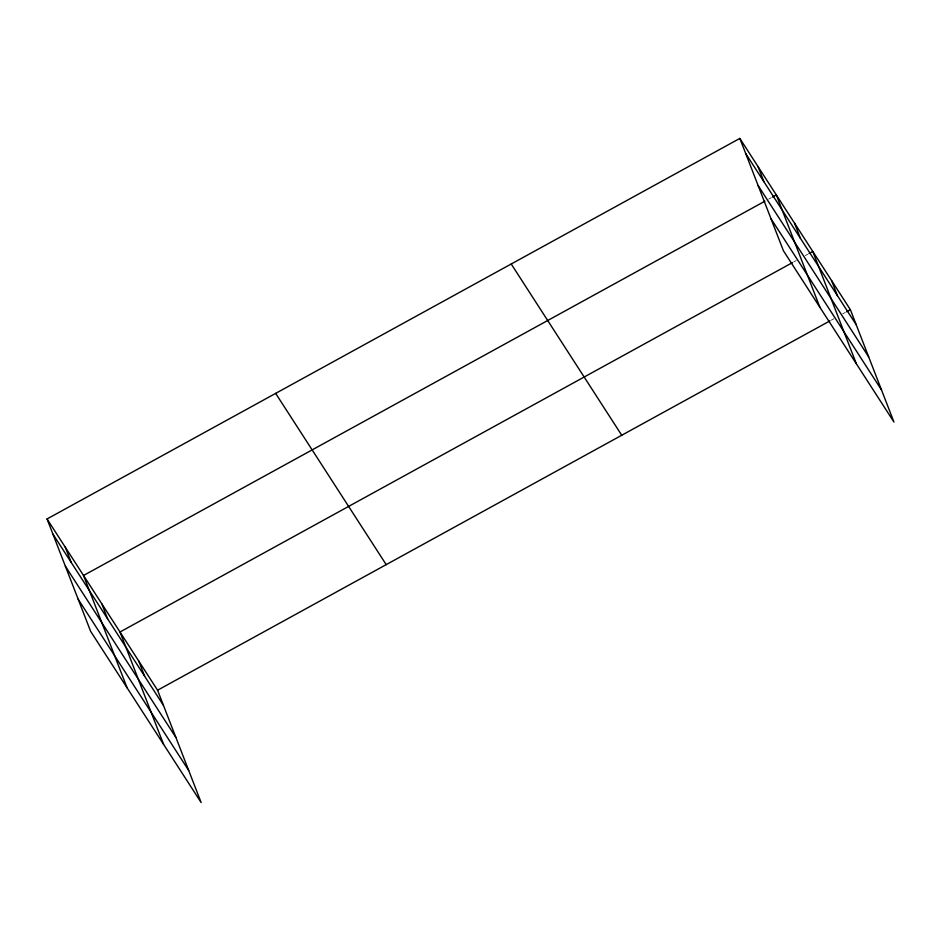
<?xml version="1.0" encoding="UTF-8"?>
<svg xmlns="http://www.w3.org/2000/svg" width="941" height="941" viewBox="0 0 941 941"><rect width="100%" height="100%" fill="white"/><g stroke="black" fill="none" stroke-linecap="round" stroke-linejoin="round"><path stroke-width="0.71" stroke-dasharray="4.71 3.53" d="M768.691 199.116L771.232 197.716M793.733 261.904L796.274 260.516M805.167 255.623L807.707 254.235M831.315 320.14L833.855 318.74M842.748 313.859L845.289 312.459"/><path stroke-width="1.41" d="M47.05 518.962L157.57 690.223L201.162 802.591L90.63 631.329L47.05 518.962L739.838 138.409L850.37 309.671L893.95 422.038L783.43 250.776L739.838 138.409M764.88 201.209L83.526 575.48L127.106 687.847M772.502 197.022L776.313 194.928L819.893 307.295M792.463 262.61L120.001 631.999L163.581 744.366M808.978 253.529L812.789 251.447L856.369 363.814M157.57 690.223L830.044 320.834M846.559 311.765L850.37 309.671M745.695 153.512L856.228 324.774M758.152 185.612L868.672 356.862M770.973 218.677L881.505 389.939M511.222 263.998L621.742 435.248M275.666 393.385L386.198 564.635M52.908 534.065L163.428 705.327M65.352 566.164L175.885 737.426M78.185 599.229L188.706 770.491M831.573 280.559L837.431 295.65M794.545 223.182L800.403 238.285M758.081 166.663L763.939 181.766M138.786 661.111L144.643 676.214M101.757 603.734L107.615 618.837M65.282 547.227L71.14 562.318"/></g></svg>
